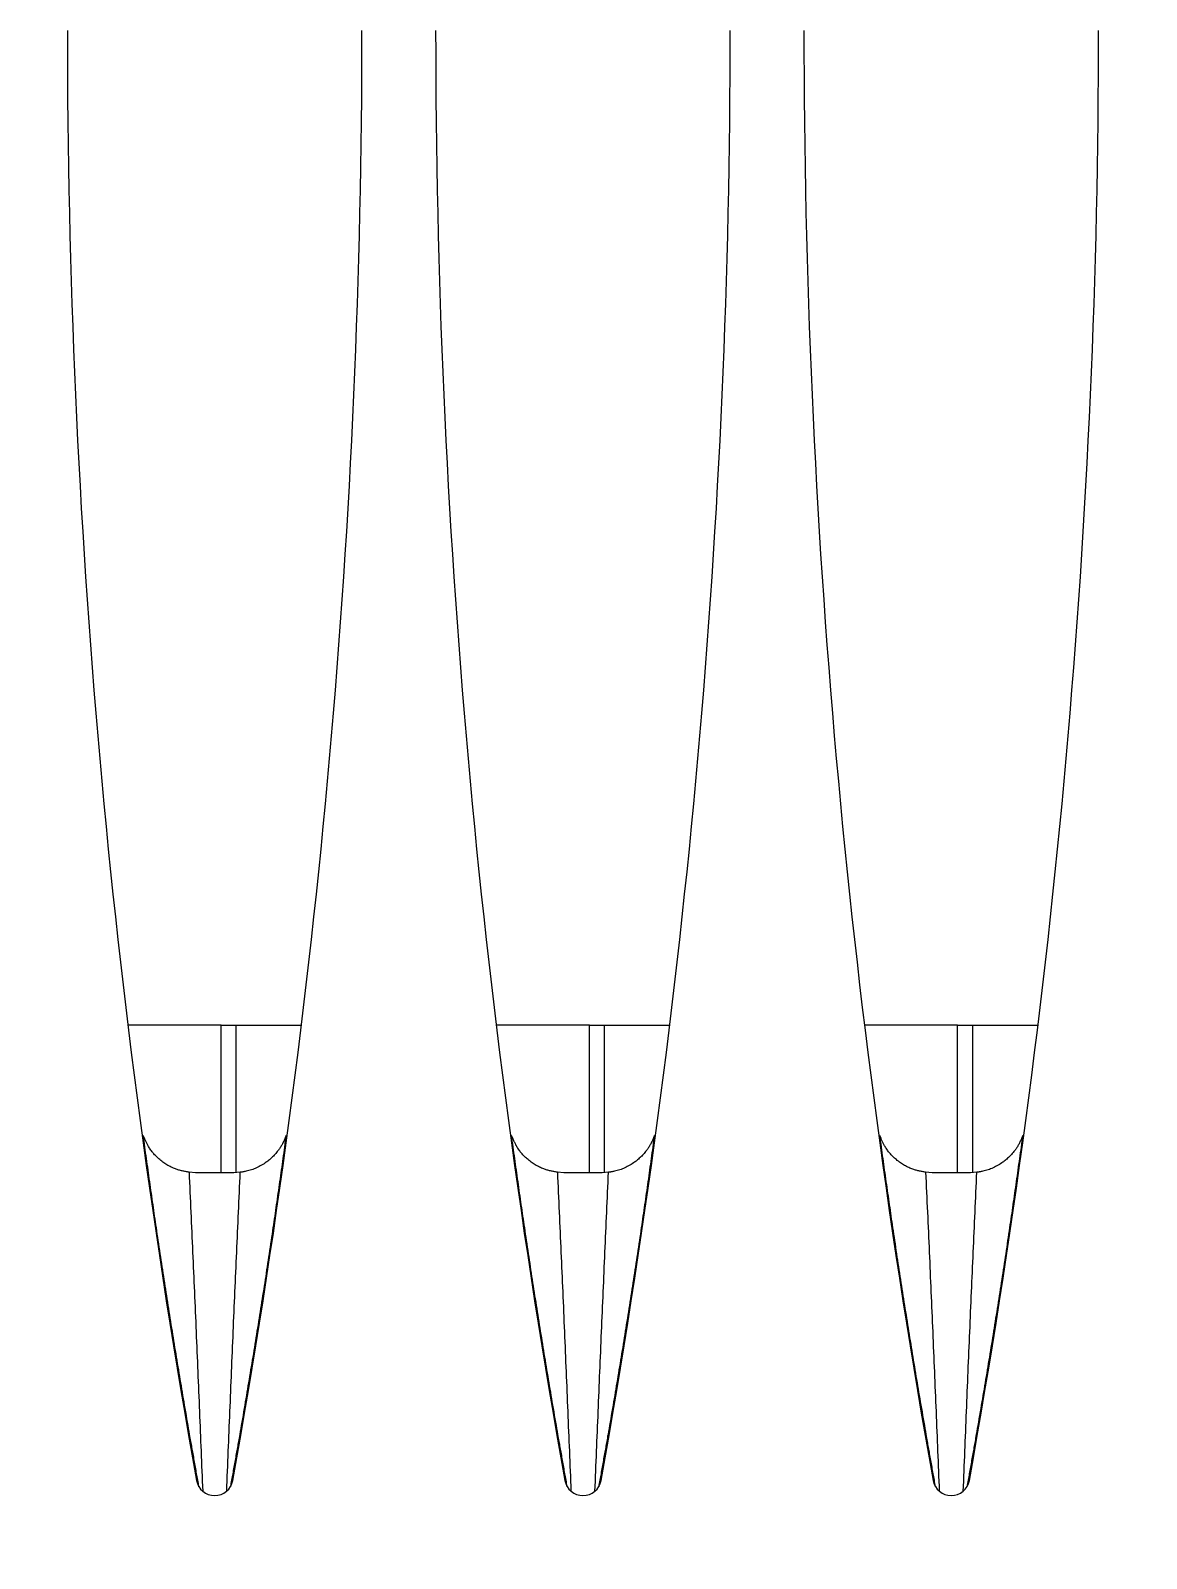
# Model space of a CAD drawing. Header units: metres. Extents: x -101133.8 to -101066.7, y -24899.3 to -24824.7.
# Drawn here: x -101102.4443 to -101102.414, y -24845.68848 to -24845.64701 of the extents above; entities that cross this region are included whole.
import ezdxf

# ---------------------------------------------------------------- set-up
doc = ezdxf.new("R2010")
doc.units = ezdxf.units.M
doc.header["$LTSCALE"] = 0.2
doc.header["$PDSIZE"] = -5
doc.layers.add('CMT-COTATION DIVERS', color=1, linetype='Continuous')
doc.layers.add('CMT-CVC-MATERIEL', color=30, linetype='Continuous')
doc.styles.get("Standard").update_dxf_attribs({"font": 'arial.ttf'})
doc.dimstyles.get("Standard").update_dxf_attribs({"dimtxt": 0.18, "dimasz": 0.18, "dimexe": 0.18, "dimexo": 0.0625, "dimgap": 0.09, "dimtad": 0, "dimtih": 1, "dimtoh": 1, "dimdec": 4, "dimzin": 0, "dimdsep": 46, "dimtxsty": 'Standard', "dimcen": 0.09, "dimadec": 0, "dimazin": 0, "dimtfac": 1, "dimtdec": 4, "dimtofl": 0, "dimtmove": 0, "dimatfit": 3, "dimfxl": 1, "dimtolj": 1, "dimtzin": 0, "dimarcsym": 0})

# ---------------------------------------------------------------- blocks, each defined once
blk = doc.blocks.new('Cassette 600x600')
at = {"linetype": 'Continuous', "lineweight": 13}
for p, q in [((-20444.73, 322.832), (-20444.73, 325.361)), ((-20449.23, 324.73), (-20449.23, 324.764)), ((-20455.73, 323.702), (-20455.73, 323.736)), ((-20448.73, 323.527), (-20448.72, 323.7)), ((-20448.73, 322.832), (-20444.73, 322.832)), ((-20444.73, 322.832), (-20444.73, 322.421)), ((-20455.73, 322.274), (-20455.73, 322.308)), ((-20448.72, 322.31), (-20448.73, 322.483)), ((-20448.726, 322.421), (-20444.73, 322.421)), ((-20444.73, 322.421), (-20444.73, 320.649)), ((-20449.23, 321.246), (-20449.23, 321.28)), ((-20444.73, 312.832), (-20444.73, 315.361)), ((-20449.23, 314.73), (-20449.23, 314.764)), ((-20455.73, 313.702), (-20455.73, 313.736)), ((-20448.73, 313.527), (-20448.72, 313.7)), ((-20448.73, 312.832), (-20444.73, 312.832)), ((-20444.73, 312.832), (-20444.73, 312.421)), ((-20455.73, 312.274), (-20455.73, 312.308)), ((-20448.72, 312.31), (-20448.73, 312.483)), ((-20448.726, 312.421), (-20444.73, 312.421)), ((-20444.73, 312.421), (-20444.73, 310.649)), ((-20449.23, 311.246), (-20449.23, 311.28)), ((-20444.73, 302.832), (-20444.73, 305.361)), ((-20449.23, 304.73), (-20449.23, 304.764)), ((-20455.73, 303.702), (-20455.73, 303.736)), ((-20448.73, 303.527), (-20448.72, 303.7)), ((-20448.73, 302.832), (-20444.73, 302.832)), ((-20444.73, 302.832), (-20444.73, 302.421)), ((-20448.72, 302.31), (-20448.73, 302.483)), ((-20448.726, 302.421), (-20444.73, 302.421)), ((-20444.73, 302.421), (-20444.73, 300.649)), ((-20455.73, 302.274), (-20455.73, 302.308)), ((-20449.23, 301.246), (-20449.23, 301.28))]:
    blk.add_line(p, q, dxfattribs=at)
for centre, radius, start, end in [((-20417.73, 104.505), 222.5, 90, 100.18749), ((-20456.995, 323.005), 0.5, 100.1875, 259.8125), ((-20417.73, 541.505), 222.5, 259.81251, 270), ((-20417.73, 94.505), 222.5, 90, 100.18749), ((-20456.995, 313.005), 0.5, 100.1875, 259.8125), ((-20417.73, 531.505), 222.5, 259.81251, 270), ((-20417.73, 84.505), 222.5, 90, 100.18749), ((-20456.995, 303.005), 0.5, 100.1875, 259.8125), ((-20417.73, 521.505), 222.5, 259.81251, 270)]:
    blk.add_arc(centre, radius, start, end, dxfattribs=at)
for points, knots in [([(-20457.255, 323.432), (-20457.136, 323.453), (-20457.018, 323.475), (-20456.9, 323.496), (-20456.782, 323.517), (-20456.664, 323.538), (-20456.544, 323.559), (-20456.424, 323.581), (-20456.3, 323.602), (-20456.188, 323.622), (-20456.077, 323.642), (-20455.977, 323.66), (-20455.833, 323.685), (-20455.644, 323.718), (-20455.378, 323.764), (-20455.133, 323.806), (-20454.889, 323.848), (-20454.664, 323.886), (-20454.434, 323.924), (-20454.204, 323.963), (-20453.968, 324.002), (-20453.734, 324.04), (-20453.5, 324.079), (-20453.267, 324.117), (-20453.034, 324.154), (-20452.8, 324.192), (-20452.567, 324.229), (-20452.333, 324.266), (-20452.099, 324.303), (-20451.865, 324.34), (-20451.632, 324.376), (-20451.399, 324.412), (-20451.168, 324.447), (-20450.931, 324.483), (-20450.694, 324.519), (-20450.451, 324.555), (-20450.229, 324.588), (-20450.008, 324.621), (-20449.808, 324.65), (-20449.602, 324.679), (-20449.396, 324.709), (-20449.185, 324.739), (-20448.975, 324.769), (-20448.764, 324.799), (-20448.556, 324.828), (-20448.347, 324.857), (-20448.138, 324.887), (-20447.929, 324.916), (-20447.719, 324.945)], [0, 0, 0, 0, 1, 1, 1, 2, 2, 2, 3, 3, 3, 4, 4, 4, 5, 5, 5, 6, 6, 6, 7, 7, 7, 8, 8, 8, 9, 9, 9, 10, 10, 10, 11, 11, 11, 12, 12, 12, 13, 13, 13, 14, 14, 14, 15, 15, 15, 16, 16, 16, 16]), ([(-20448.72, 323.7), (-20448.714, 323.731), (-20448.708, 323.762), (-20448.702, 323.793), (-20448.696, 323.824), (-20448.689, 323.855), (-20448.682, 323.886), (-20448.675, 323.918), (-20448.666, 323.949), (-20448.658, 323.979), (-20448.649, 324.009), (-20448.641, 324.037), (-20448.628, 324.071), (-20448.615, 324.106), (-20448.597, 324.148), (-20448.578, 324.187), (-20448.559, 324.227), (-20448.538, 324.265), (-20448.516, 324.302), (-20448.493, 324.338), (-20448.469, 324.375), (-20448.441, 324.413), (-20448.413, 324.45), (-20448.381, 324.49), (-20448.354, 324.52), (-20448.327, 324.551), (-20448.306, 324.574), (-20448.282, 324.598), (-20448.257, 324.622), (-20448.23, 324.648), (-20448.202, 324.671), (-20448.175, 324.695), (-20448.147, 324.717), (-20448.116, 324.74), (-20448.084, 324.762), (-20448.049, 324.785), (-20448.021, 324.802), (-20447.993, 324.819), (-20447.972, 324.829), (-20447.949, 324.841), (-20447.926, 324.853), (-20447.9, 324.866), (-20447.874, 324.878), (-20447.849, 324.889), (-20447.823, 324.901), (-20447.797, 324.912), (-20447.772, 324.923), (-20447.745, 324.934), (-20447.719, 324.945)], [0, 0, 0, 0, 1, 1, 1, 2, 2, 2, 3, 3, 3, 4, 4, 4, 5, 5, 5, 6, 6, 6, 7, 7, 7, 8, 8, 8, 9, 9, 9, 10, 10, 10, 11, 11, 11, 12, 12, 12, 13, 13, 13, 14, 14, 14, 15, 15, 15, 16, 16, 16, 16]), ([(-20448.72, 323.7), (-20449.081, 323.684), (-20449.442, 323.668), (-20449.803, 323.651), (-20450.164, 323.635), (-20450.525, 323.619), (-20450.885, 323.603), (-20451.246, 323.587), (-20451.607, 323.571), (-20451.968, 323.556), (-20452.329, 323.54), (-20452.69, 323.524), (-20453.05, 323.509), (-20453.411, 323.494), (-20453.771, 323.479), (-20454.132, 323.464), (-20454.492, 323.449), (-20454.852, 323.434), (-20455.212, 323.419), (-20455.573, 323.404), (-20455.933, 323.39), (-20456.293, 323.375), (-20456.653, 323.36), (-20457.014, 323.346), (-20457.374, 323.331)], [0, 0, 0, 0, 1, 1, 1, 2, 2, 2, 3, 3, 3, 4, 4, 4, 5, 5, 5, 6, 6, 6, 7, 7, 7, 8, 8, 8, 8]), ([(-20448.73, 322.483), (-20448.73, 322.503), (-20448.73, 322.524), (-20448.73, 322.544), (-20448.73, 322.565), (-20448.73, 322.585), (-20448.73, 322.606), (-20448.73, 322.627), (-20448.73, 322.648), (-20448.73, 322.669), (-20448.73, 322.69), (-20448.73, 322.711), (-20448.73, 322.733), (-20448.73, 322.755), (-20448.73, 322.777), (-20448.73, 322.799), (-20448.73, 322.822), (-20448.73, 322.844), (-20448.73, 322.867), (-20448.73, 322.89), (-20448.73, 322.912), (-20448.73, 322.935), (-20448.73, 322.958), (-20448.73, 322.981), (-20448.73, 323.004), (-20448.73, 323.028), (-20448.73, 323.051), (-20448.73, 323.074), (-20448.73, 323.097), (-20448.73, 323.119), (-20448.73, 323.142), (-20448.73, 323.165), (-20448.73, 323.188), (-20448.73, 323.21), (-20448.73, 323.232), (-20448.73, 323.254), (-20448.73, 323.276), (-20448.73, 323.298), (-20448.73, 323.319), (-20448.73, 323.341), (-20448.73, 323.362), (-20448.73, 323.383), (-20448.73, 323.404), (-20448.73, 323.425), (-20448.73, 323.445), (-20448.73, 323.466), (-20448.73, 323.486), (-20448.73, 323.507), (-20448.73, 323.527)], [0, 0, 0, 0, 1, 1, 1, 2, 2, 2, 3, 3, 3, 4, 4, 4, 5, 5, 5, 6, 6, 6, 7, 7, 7, 8, 8, 8, 9, 9, 9, 10, 10, 10, 11, 11, 11, 12, 12, 12, 13, 13, 13, 14, 14, 14, 15, 15, 15, 16, 16, 16, 16]), ([(-20457.374, 322.679), (-20457.014, 322.664), (-20456.653, 322.65), (-20456.293, 322.635), (-20455.933, 322.621), (-20455.573, 322.606), (-20455.212, 322.591), (-20454.852, 322.576), (-20454.492, 322.562), (-20454.132, 322.547), (-20453.771, 322.532), (-20453.411, 322.517), (-20453.05, 322.501), (-20452.69, 322.486), (-20452.329, 322.47), (-20451.968, 322.454), (-20451.607, 322.439), (-20451.246, 322.423), (-20450.885, 322.407), (-20450.525, 322.391), (-20450.164, 322.375), (-20449.803, 322.359), (-20449.442, 322.343), (-20449.081, 322.327), (-20448.72, 322.31)], [0, 0, 0, 0, 1, 1, 1, 2, 2, 2, 3, 3, 3, 4, 4, 4, 5, 5, 5, 6, 6, 6, 7, 7, 7, 8, 8, 8, 8]), ([(-20447.719, 321.065), (-20447.929, 321.094), (-20448.138, 321.124), (-20448.347, 321.153), (-20448.556, 321.182), (-20448.764, 321.212), (-20448.975, 321.241), (-20449.185, 321.271), (-20449.396, 321.301), (-20449.602, 321.331), (-20449.808, 321.361), (-20450.008, 321.39), (-20450.229, 321.422), (-20450.451, 321.455), (-20450.694, 321.491), (-20450.931, 321.527), (-20451.168, 321.563), (-20451.399, 321.598), (-20451.632, 321.634), (-20451.865, 321.67), (-20452.099, 321.707), (-20452.333, 321.744), (-20452.567, 321.781), (-20452.8, 321.818), (-20453.034, 321.856), (-20453.267, 321.894), (-20453.5, 321.931), (-20453.734, 321.97), (-20453.968, 322.008), (-20454.204, 322.048), (-20454.434, 322.086), (-20454.664, 322.125), (-20454.888, 322.163), (-20455.133, 322.204), (-20455.378, 322.246), (-20455.644, 322.292), (-20455.833, 322.325), (-20455.977, 322.351), (-20456.077, 322.368), (-20456.188, 322.388), (-20456.3, 322.408), (-20456.424, 322.43), (-20456.544, 322.451), (-20456.664, 322.473), (-20456.782, 322.493), (-20456.9, 322.515), (-20457.018, 322.536), (-20457.136, 322.557), (-20457.255, 322.578)], [0, 0, 0, 0, 1, 1, 1, 2, 2, 2, 3, 3, 3, 4, 4, 4, 5, 5, 5, 6, 6, 6, 7, 7, 7, 8, 8, 8, 9, 9, 9, 10, 10, 10, 11, 11, 11, 12, 12, 12, 13, 13, 13, 14, 14, 14, 15, 15, 15, 16, 16, 16, 16]), ([(-20447.719, 321.065), (-20447.727, 321.068), (-20447.735, 321.071), (-20447.743, 321.074), (-20447.751, 321.077), (-20447.759, 321.08), (-20447.767, 321.083), (-20447.775, 321.086), (-20447.783, 321.089), (-20447.79, 321.092), (-20447.798, 321.095), (-20447.805, 321.097), (-20447.814, 321.101), (-20447.836, 321.111), (-20447.871, 321.126), (-20447.901, 321.141), (-20447.932, 321.156), (-20447.958, 321.17), (-20447.984, 321.186), (-20448.011, 321.202), (-20448.039, 321.219), (-20448.063, 321.235), (-20448.088, 321.251), (-20448.109, 321.266), (-20448.137, 321.288), (-20448.166, 321.311), (-20448.202, 321.34), (-20448.233, 321.368), (-20448.265, 321.397), (-20448.293, 321.424), (-20448.32, 321.453), (-20448.348, 321.483), (-20448.375, 321.514), (-20448.398, 321.543), (-20448.422, 321.571), (-20448.442, 321.598), (-20448.467, 321.635), (-20448.493, 321.672), (-20448.523, 321.72), (-20448.548, 321.767), (-20448.574, 321.813), (-20448.595, 321.857), (-20448.614, 321.902), (-20448.633, 321.946), (-20448.649, 321.99), (-20448.664, 322.039), (-20448.678, 322.088), (-20448.691, 322.142), (-20448.698, 322.178), (-20448.701, 322.19), (-20448.703, 322.2), (-20448.705, 322.211), (-20448.706, 322.221), (-20448.708, 322.233), (-20448.71, 322.244), (-20448.712, 322.255), (-20448.713, 322.266), (-20448.715, 322.277), (-20448.717, 322.288), (-20448.718, 322.299), (-20448.72, 322.31)], [0, 0, 0, 0, 1, 1, 1, 2, 2, 2, 3, 3, 3, 4, 4, 4, 5, 5, 5, 6, 6, 6, 7, 7, 7, 8, 8, 8, 9, 9, 9, 10, 10, 10, 11, 11, 11, 12, 12, 12, 13, 13, 13, 14, 14, 14, 15, 15, 15, 16, 16, 16, 17, 17, 17, 18, 18, 18, 19, 19, 19, 20, 20, 20, 20]), ([(-20457.255, 313.432), (-20457.136, 313.453), (-20457.018, 313.475), (-20456.9, 313.496), (-20456.782, 313.517), (-20456.664, 313.538), (-20456.544, 313.559), (-20456.424, 313.581), (-20456.3, 313.602), (-20456.188, 313.622), (-20456.077, 313.642), (-20455.977, 313.66), (-20455.833, 313.685), (-20455.644, 313.718), (-20455.378, 313.764), (-20455.133, 313.806), (-20454.889, 313.848), (-20454.664, 313.886), (-20454.434, 313.924), (-20454.204, 313.963), (-20453.968, 314.002), (-20453.734, 314.04), (-20453.5, 314.079), (-20453.267, 314.117), (-20453.034, 314.154), (-20452.8, 314.192), (-20452.567, 314.229), (-20452.333, 314.266), (-20452.099, 314.303), (-20451.865, 314.34), (-20451.632, 314.376), (-20451.399, 314.412), (-20451.168, 314.447), (-20450.931, 314.483), (-20450.694, 314.519), (-20450.451, 314.555), (-20450.229, 314.588), (-20450.008, 314.621), (-20449.808, 314.65), (-20449.602, 314.679), (-20449.396, 314.709), (-20449.185, 314.739), (-20448.975, 314.769), (-20448.764, 314.799), (-20448.556, 314.828), (-20448.347, 314.857), (-20448.138, 314.887), (-20447.929, 314.916), (-20447.719, 314.945)], [0, 0, 0, 0, 1, 1, 1, 2, 2, 2, 3, 3, 3, 4, 4, 4, 5, 5, 5, 6, 6, 6, 7, 7, 7, 8, 8, 8, 9, 9, 9, 10, 10, 10, 11, 11, 11, 12, 12, 12, 13, 13, 13, 14, 14, 14, 15, 15, 15, 16, 16, 16, 16]), ([(-20448.72, 313.7), (-20448.714, 313.731), (-20448.708, 313.762), (-20448.702, 313.793), (-20448.696, 313.824), (-20448.689, 313.855), (-20448.682, 313.886), (-20448.675, 313.918), (-20448.666, 313.949), (-20448.658, 313.979), (-20448.649, 314.009), (-20448.641, 314.037), (-20448.628, 314.071), (-20448.615, 314.106), (-20448.597, 314.148), (-20448.578, 314.187), (-20448.559, 314.227), (-20448.538, 314.265), (-20448.516, 314.302), (-20448.493, 314.338), (-20448.469, 314.375), (-20448.441, 314.413), (-20448.413, 314.45), (-20448.381, 314.49), (-20448.354, 314.52), (-20448.327, 314.551), (-20448.306, 314.574), (-20448.282, 314.598), (-20448.257, 314.622), (-20448.23, 314.648), (-20448.202, 314.671), (-20448.175, 314.695), (-20448.147, 314.717), (-20448.116, 314.74), (-20448.084, 314.762), (-20448.049, 314.785), (-20448.021, 314.802), (-20447.993, 314.819), (-20447.972, 314.829), (-20447.949, 314.841), (-20447.926, 314.853), (-20447.9, 314.866), (-20447.874, 314.878), (-20447.849, 314.889), (-20447.823, 314.901), (-20447.797, 314.912), (-20447.772, 314.923), (-20447.745, 314.934), (-20447.719, 314.945)], [0, 0, 0, 0, 1, 1, 1, 2, 2, 2, 3, 3, 3, 4, 4, 4, 5, 5, 5, 6, 6, 6, 7, 7, 7, 8, 8, 8, 9, 9, 9, 10, 10, 10, 11, 11, 11, 12, 12, 12, 13, 13, 13, 14, 14, 14, 15, 15, 15, 16, 16, 16, 16]), ([(-20448.72, 313.7), (-20449.081, 313.684), (-20449.442, 313.668), (-20449.803, 313.651), (-20450.164, 313.635), (-20450.525, 313.619), (-20450.885, 313.603), (-20451.246, 313.587), (-20451.607, 313.571), (-20451.968, 313.556), (-20452.329, 313.54), (-20452.69, 313.524), (-20453.05, 313.509), (-20453.411, 313.494), (-20453.771, 313.479), (-20454.132, 313.464), (-20454.492, 313.449), (-20454.852, 313.434), (-20455.212, 313.419), (-20455.573, 313.404), (-20455.933, 313.39), (-20456.293, 313.375), (-20456.653, 313.36), (-20457.014, 313.346), (-20457.374, 313.331)], [0, 0, 0, 0, 1, 1, 1, 2, 2, 2, 3, 3, 3, 4, 4, 4, 5, 5, 5, 6, 6, 6, 7, 7, 7, 8, 8, 8, 8]), ([(-20448.73, 312.483), (-20448.73, 312.503), (-20448.73, 312.524), (-20448.73, 312.544), (-20448.73, 312.565), (-20448.73, 312.585), (-20448.73, 312.606), (-20448.73, 312.627), (-20448.73, 312.648), (-20448.73, 312.669), (-20448.73, 312.69), (-20448.73, 312.711), (-20448.73, 312.733), (-20448.73, 312.755), (-20448.73, 312.777), (-20448.73, 312.799), (-20448.73, 312.822), (-20448.73, 312.844), (-20448.73, 312.867), (-20448.73, 312.89), (-20448.73, 312.912), (-20448.73, 312.935), (-20448.73, 312.958), (-20448.73, 312.981), (-20448.73, 313.004), (-20448.73, 313.028), (-20448.73, 313.051), (-20448.73, 313.074), (-20448.73, 313.097), (-20448.73, 313.119), (-20448.73, 313.142), (-20448.73, 313.165), (-20448.73, 313.188), (-20448.73, 313.21), (-20448.73, 313.232), (-20448.73, 313.254), (-20448.73, 313.276), (-20448.73, 313.298), (-20448.73, 313.319), (-20448.73, 313.341), (-20448.73, 313.362), (-20448.73, 313.383), (-20448.73, 313.404), (-20448.73, 313.425), (-20448.73, 313.445), (-20448.73, 313.466), (-20448.73, 313.486), (-20448.73, 313.507), (-20448.73, 313.527)], [0, 0, 0, 0, 1, 1, 1, 2, 2, 2, 3, 3, 3, 4, 4, 4, 5, 5, 5, 6, 6, 6, 7, 7, 7, 8, 8, 8, 9, 9, 9, 10, 10, 10, 11, 11, 11, 12, 12, 12, 13, 13, 13, 14, 14, 14, 15, 15, 15, 16, 16, 16, 16]), ([(-20457.374, 312.679), (-20457.014, 312.664), (-20456.653, 312.65), (-20456.293, 312.635), (-20455.933, 312.621), (-20455.573, 312.606), (-20455.212, 312.591), (-20454.852, 312.576), (-20454.492, 312.562), (-20454.132, 312.547), (-20453.771, 312.532), (-20453.411, 312.517), (-20453.05, 312.501), (-20452.69, 312.486), (-20452.329, 312.47), (-20451.968, 312.454), (-20451.607, 312.439), (-20451.246, 312.423), (-20450.885, 312.407), (-20450.525, 312.391), (-20450.164, 312.375), (-20449.803, 312.359), (-20449.442, 312.343), (-20449.081, 312.327), (-20448.72, 312.31)], [0, 0, 0, 0, 1, 1, 1, 2, 2, 2, 3, 3, 3, 4, 4, 4, 5, 5, 5, 6, 6, 6, 7, 7, 7, 8, 8, 8, 8]), ([(-20447.719, 311.065), (-20447.929, 311.094), (-20448.138, 311.124), (-20448.347, 311.153), (-20448.556, 311.182), (-20448.764, 311.212), (-20448.975, 311.241), (-20449.185, 311.271), (-20449.396, 311.301), (-20449.602, 311.331), (-20449.808, 311.361), (-20450.008, 311.39), (-20450.229, 311.422), (-20450.451, 311.455), (-20450.694, 311.491), (-20450.931, 311.527), (-20451.168, 311.563), (-20451.399, 311.598), (-20451.632, 311.634), (-20451.865, 311.67), (-20452.099, 311.707), (-20452.333, 311.744), (-20452.567, 311.781), (-20452.8, 311.818), (-20453.034, 311.856), (-20453.267, 311.894), (-20453.5, 311.931), (-20453.734, 311.97), (-20453.968, 312.008), (-20454.204, 312.048), (-20454.434, 312.086), (-20454.664, 312.125), (-20454.888, 312.163), (-20455.133, 312.204), (-20455.378, 312.246), (-20455.644, 312.292), (-20455.833, 312.325), (-20455.977, 312.351), (-20456.077, 312.368), (-20456.188, 312.388), (-20456.3, 312.408), (-20456.424, 312.43), (-20456.544, 312.451), (-20456.664, 312.473), (-20456.782, 312.493), (-20456.9, 312.515), (-20457.018, 312.536), (-20457.136, 312.557), (-20457.255, 312.578)], [0, 0, 0, 0, 1, 1, 1, 2, 2, 2, 3, 3, 3, 4, 4, 4, 5, 5, 5, 6, 6, 6, 7, 7, 7, 8, 8, 8, 9, 9, 9, 10, 10, 10, 11, 11, 11, 12, 12, 12, 13, 13, 13, 14, 14, 14, 15, 15, 15, 16, 16, 16, 16]), ([(-20447.719, 311.065), (-20447.727, 311.068), (-20447.735, 311.071), (-20447.743, 311.074), (-20447.751, 311.077), (-20447.759, 311.08), (-20447.767, 311.083), (-20447.775, 311.086), (-20447.783, 311.089), (-20447.79, 311.092), (-20447.798, 311.095), (-20447.805, 311.097), (-20447.814, 311.101), (-20447.836, 311.111), (-20447.871, 311.126), (-20447.901, 311.141), (-20447.932, 311.156), (-20447.958, 311.17), (-20447.984, 311.186), (-20448.011, 311.202), (-20448.039, 311.219), (-20448.063, 311.235), (-20448.088, 311.251), (-20448.109, 311.266), (-20448.137, 311.288), (-20448.166, 311.311), (-20448.202, 311.34), (-20448.233, 311.368), (-20448.265, 311.397), (-20448.293, 311.424), (-20448.32, 311.453), (-20448.348, 311.483), (-20448.375, 311.514), (-20448.398, 311.543), (-20448.422, 311.571), (-20448.442, 311.598), (-20448.467, 311.635), (-20448.493, 311.672), (-20448.523, 311.72), (-20448.548, 311.767), (-20448.574, 311.813), (-20448.595, 311.857), (-20448.614, 311.902), (-20448.633, 311.946), (-20448.649, 311.99), (-20448.664, 312.039), (-20448.678, 312.088), (-20448.691, 312.142), (-20448.698, 312.178), (-20448.701, 312.19), (-20448.703, 312.2), (-20448.705, 312.211), (-20448.706, 312.221), (-20448.708, 312.233), (-20448.71, 312.244), (-20448.712, 312.255), (-20448.713, 312.266), (-20448.715, 312.277), (-20448.717, 312.288), (-20448.718, 312.299), (-20448.72, 312.31)], [0, 0, 0, 0, 1, 1, 1, 2, 2, 2, 3, 3, 3, 4, 4, 4, 5, 5, 5, 6, 6, 6, 7, 7, 7, 8, 8, 8, 9, 9, 9, 10, 10, 10, 11, 11, 11, 12, 12, 12, 13, 13, 13, 14, 14, 14, 15, 15, 15, 16, 16, 16, 17, 17, 17, 18, 18, 18, 19, 19, 19, 20, 20, 20, 20]), ([(-20457.255, 303.432), (-20457.136, 303.453), (-20457.018, 303.475), (-20456.9, 303.496), (-20456.782, 303.517), (-20456.664, 303.538), (-20456.544, 303.559), (-20456.424, 303.581), (-20456.3, 303.602), (-20456.188, 303.622), (-20456.077, 303.642), (-20455.977, 303.66), (-20455.833, 303.685), (-20455.644, 303.718), (-20455.378, 303.764), (-20455.133, 303.806), (-20454.889, 303.848), (-20454.664, 303.886), (-20454.434, 303.924), (-20454.204, 303.963), (-20453.968, 304.002), (-20453.734, 304.04), (-20453.5, 304.079), (-20453.267, 304.117), (-20453.034, 304.154), (-20452.8, 304.192), (-20452.567, 304.229), (-20452.333, 304.266), (-20452.099, 304.303), (-20451.865, 304.34), (-20451.632, 304.376), (-20451.399, 304.412), (-20451.168, 304.447), (-20450.931, 304.483), (-20450.694, 304.519), (-20450.451, 304.555), (-20450.229, 304.588), (-20450.008, 304.621), (-20449.808, 304.65), (-20449.602, 304.679), (-20449.396, 304.709), (-20449.185, 304.739), (-20448.975, 304.769), (-20448.764, 304.799), (-20448.556, 304.828), (-20448.347, 304.857), (-20448.138, 304.887), (-20447.929, 304.916), (-20447.719, 304.945)], [0, 0, 0, 0, 1, 1, 1, 2, 2, 2, 3, 3, 3, 4, 4, 4, 5, 5, 5, 6, 6, 6, 7, 7, 7, 8, 8, 8, 9, 9, 9, 10, 10, 10, 11, 11, 11, 12, 12, 12, 13, 13, 13, 14, 14, 14, 15, 15, 15, 16, 16, 16, 16]), ([(-20448.72, 303.7), (-20448.714, 303.731), (-20448.708, 303.762), (-20448.702, 303.793), (-20448.696, 303.824), (-20448.689, 303.855), (-20448.682, 303.886), (-20448.675, 303.918), (-20448.666, 303.949), (-20448.658, 303.979), (-20448.649, 304.009), (-20448.641, 304.037), (-20448.628, 304.071), (-20448.615, 304.106), (-20448.597, 304.148), (-20448.578, 304.187), (-20448.559, 304.227), (-20448.538, 304.265), (-20448.516, 304.302), (-20448.493, 304.338), (-20448.469, 304.375), (-20448.441, 304.413), (-20448.413, 304.45), (-20448.381, 304.49), (-20448.354, 304.52), (-20448.327, 304.551), (-20448.306, 304.574), (-20448.282, 304.598), (-20448.257, 304.622), (-20448.23, 304.648), (-20448.202, 304.671), (-20448.175, 304.695), (-20448.147, 304.717), (-20448.116, 304.74), (-20448.084, 304.762), (-20448.049, 304.785), (-20448.021, 304.802), (-20447.993, 304.819), (-20447.972, 304.829), (-20447.949, 304.841), (-20447.926, 304.853), (-20447.9, 304.866), (-20447.874, 304.878), (-20447.849, 304.889), (-20447.823, 304.901), (-20447.797, 304.912), (-20447.772, 304.923), (-20447.745, 304.934), (-20447.719, 304.945)], [0, 0, 0, 0, 1, 1, 1, 2, 2, 2, 3, 3, 3, 4, 4, 4, 5, 5, 5, 6, 6, 6, 7, 7, 7, 8, 8, 8, 9, 9, 9, 10, 10, 10, 11, 11, 11, 12, 12, 12, 13, 13, 13, 14, 14, 14, 15, 15, 15, 16, 16, 16, 16]), ([(-20448.72, 303.7), (-20449.081, 303.684), (-20449.442, 303.668), (-20449.803, 303.651), (-20450.164, 303.635), (-20450.525, 303.619), (-20450.885, 303.603), (-20451.246, 303.587), (-20451.607, 303.571), (-20451.968, 303.556), (-20452.329, 303.54), (-20452.69, 303.524), (-20453.05, 303.509), (-20453.411, 303.494), (-20453.771, 303.479), (-20454.132, 303.464), (-20454.492, 303.449), (-20454.852, 303.434), (-20455.212, 303.419), (-20455.573, 303.404), (-20455.933, 303.39), (-20456.293, 303.375), (-20456.653, 303.36), (-20457.014, 303.346), (-20457.374, 303.331)], [0, 0, 0, 0, 1, 1, 1, 2, 2, 2, 3, 3, 3, 4, 4, 4, 5, 5, 5, 6, 6, 6, 7, 7, 7, 8, 8, 8, 8]), ([(-20448.73, 302.483), (-20448.73, 302.503), (-20448.73, 302.524), (-20448.73, 302.544), (-20448.73, 302.565), (-20448.73, 302.585), (-20448.73, 302.606), (-20448.73, 302.627), (-20448.73, 302.648), (-20448.73, 302.669), (-20448.73, 302.69), (-20448.73, 302.711), (-20448.73, 302.733), (-20448.73, 302.755), (-20448.73, 302.777), (-20448.73, 302.799), (-20448.73, 302.822), (-20448.73, 302.844), (-20448.73, 302.867), (-20448.73, 302.89), (-20448.73, 302.912), (-20448.73, 302.935), (-20448.73, 302.958), (-20448.73, 302.981), (-20448.73, 303.004), (-20448.73, 303.028), (-20448.73, 303.051), (-20448.73, 303.074), (-20448.73, 303.097), (-20448.73, 303.119), (-20448.73, 303.142), (-20448.73, 303.165), (-20448.73, 303.188), (-20448.73, 303.21), (-20448.73, 303.232), (-20448.73, 303.254), (-20448.73, 303.276), (-20448.73, 303.298), (-20448.73, 303.319), (-20448.73, 303.341), (-20448.73, 303.362), (-20448.73, 303.383), (-20448.73, 303.404), (-20448.73, 303.425), (-20448.73, 303.445), (-20448.73, 303.466), (-20448.73, 303.486), (-20448.73, 303.507), (-20448.73, 303.527)], [0, 0, 0, 0, 1, 1, 1, 2, 2, 2, 3, 3, 3, 4, 4, 4, 5, 5, 5, 6, 6, 6, 7, 7, 7, 8, 8, 8, 9, 9, 9, 10, 10, 10, 11, 11, 11, 12, 12, 12, 13, 13, 13, 14, 14, 14, 15, 15, 15, 16, 16, 16, 16]), ([(-20457.374, 302.679), (-20457.014, 302.664), (-20456.653, 302.65), (-20456.293, 302.635), (-20455.933, 302.621), (-20455.573, 302.606), (-20455.212, 302.591), (-20454.852, 302.576), (-20454.492, 302.562), (-20454.132, 302.547), (-20453.771, 302.532), (-20453.411, 302.517), (-20453.05, 302.501), (-20452.69, 302.486), (-20452.329, 302.47), (-20451.968, 302.454), (-20451.607, 302.439), (-20451.246, 302.423), (-20450.885, 302.407), (-20450.525, 302.391), (-20450.164, 302.375), (-20449.803, 302.359), (-20449.442, 302.343), (-20449.081, 302.327), (-20448.72, 302.31)], [0, 0, 0, 0, 1, 1, 1, 2, 2, 2, 3, 3, 3, 4, 4, 4, 5, 5, 5, 6, 6, 6, 7, 7, 7, 8, 8, 8, 8]), ([(-20447.719, 301.065), (-20447.929, 301.094), (-20448.138, 301.124), (-20448.347, 301.153), (-20448.556, 301.182), (-20448.764, 301.212), (-20448.975, 301.241), (-20449.185, 301.271), (-20449.396, 301.301), (-20449.602, 301.331), (-20449.808, 301.361), (-20450.008, 301.39), (-20450.229, 301.422), (-20450.451, 301.455), (-20450.694, 301.491), (-20450.931, 301.527), (-20451.168, 301.563), (-20451.399, 301.598), (-20451.632, 301.634), (-20451.865, 301.67), (-20452.099, 301.707), (-20452.333, 301.744), (-20452.567, 301.781), (-20452.8, 301.818), (-20453.034, 301.856), (-20453.267, 301.894), (-20453.5, 301.931), (-20453.734, 301.97), (-20453.968, 302.008), (-20454.204, 302.048), (-20454.434, 302.086), (-20454.664, 302.125), (-20454.888, 302.163), (-20455.133, 302.204), (-20455.378, 302.246), (-20455.644, 302.292), (-20455.833, 302.325), (-20455.977, 302.351), (-20456.077, 302.368), (-20456.188, 302.388), (-20456.3, 302.408), (-20456.424, 302.43), (-20456.544, 302.451), (-20456.664, 302.473), (-20456.782, 302.493), (-20456.9, 302.515), (-20457.018, 302.536), (-20457.136, 302.557), (-20457.255, 302.578)], [0, 0, 0, 0, 1, 1, 1, 2, 2, 2, 3, 3, 3, 4, 4, 4, 5, 5, 5, 6, 6, 6, 7, 7, 7, 8, 8, 8, 9, 9, 9, 10, 10, 10, 11, 11, 11, 12, 12, 12, 13, 13, 13, 14, 14, 14, 15, 15, 15, 16, 16, 16, 16]), ([(-20447.719, 301.065), (-20447.727, 301.068), (-20447.735, 301.071), (-20447.743, 301.074), (-20447.751, 301.077), (-20447.759, 301.08), (-20447.767, 301.083), (-20447.775, 301.086), (-20447.783, 301.089), (-20447.79, 301.092), (-20447.798, 301.095), (-20447.805, 301.097), (-20447.814, 301.101), (-20447.836, 301.111), (-20447.871, 301.126), (-20447.901, 301.141), (-20447.932, 301.156), (-20447.958, 301.17), (-20447.984, 301.186), (-20448.011, 301.202), (-20448.039, 301.219), (-20448.063, 301.235), (-20448.088, 301.251), (-20448.109, 301.266), (-20448.137, 301.288), (-20448.166, 301.311), (-20448.202, 301.34), (-20448.233, 301.368), (-20448.265, 301.397), (-20448.293, 301.424), (-20448.32, 301.453), (-20448.348, 301.483), (-20448.375, 301.514), (-20448.398, 301.543), (-20448.422, 301.571), (-20448.442, 301.598), (-20448.467, 301.635), (-20448.493, 301.672), (-20448.523, 301.72), (-20448.548, 301.767), (-20448.574, 301.813), (-20448.595, 301.857), (-20448.614, 301.902), (-20448.633, 301.946), (-20448.649, 301.99), (-20448.664, 302.039), (-20448.678, 302.088), (-20448.691, 302.142), (-20448.698, 302.178), (-20448.701, 302.19), (-20448.703, 302.2), (-20448.705, 302.211), (-20448.706, 302.221), (-20448.708, 302.233), (-20448.71, 302.244), (-20448.712, 302.255), (-20448.713, 302.266), (-20448.715, 302.277), (-20448.717, 302.288), (-20448.718, 302.299), (-20448.72, 302.31)], [0, 0, 0, 0, 1, 1, 1, 2, 2, 2, 3, 3, 3, 4, 4, 4, 5, 5, 5, 6, 6, 6, 7, 7, 7, 8, 8, 8, 9, 9, 9, 10, 10, 10, 11, 11, 11, 12, 12, 12, 13, 13, 13, 14, 14, 14, 15, 15, 15, 16, 16, 16, 17, 17, 17, 18, 18, 18, 19, 19, 19, 20, 20, 20, 20])]:
    blk.add_open_spline(points, degree=3, knots=knots, dxfattribs=at)
blk = doc.blocks.new('COT-45')
at = {"color": 0}
for p, q in [((0, -1), (0, 1)), ((-1, 0), (1, 0))]:
    blk.add_line(p, q, dxfattribs=at)
at = {"color": 0, "const_width": 0.4}
blk.add_lwpolyline([(-0.4419, -0.4419), (0.4419, 0.4419)], dxfattribs=at)
blk = doc.blocks.new('*D136')
at = {"layer": 'CMT-COTATION DIVERS', "color": 0, "lineweight": -2}
for p, q in [((-101104.569131, -24845.361654), (-101101.332678, -24845.361654)), ((-101101.382678, -24847.966186), (-101101.382678, -24845.386654)), ((-101101.830468, -24847.991186), (-101101.332678, -24847.991186))]:
    blk.add_line(p, q, dxfattribs=at)
at = {"layer": 'Defpoints', "color": 0, "lineweight": 15}
for p in [(-101104.599131, -24845.361654), (-101101.382678, -24845.361654), (-101101.860468, -24847.991186)]:
    blk.add_point(p, dxfattribs=at)
at = {"layer": 'CMT-COTATION DIVERS', "color": 0, "lineweight": -2, "xscale": 0.025, "yscale": 0.025, "zscale": 0.025}
for p, rotation in [((-101101.382678, -24845.361654), 90), ((-101101.382678, -24847.991186), 270)]:
    blk.add_blockref('COT-45', p, dxfattribs=dict(at, rotation=rotation))
at = {"layer": 'CMT-COTATION DIVERS', "color": 0, "lineweight": 15, "insert": (-101101.458496, -24846.67642), "char_height": 0.075, "attachment_point": 5, "rotation": 90}
blk.add_mtext('\\A1;263', dxfattribs=at)

msp = doc.modelspace()

# ---------------------------------------------------------------- block references
at = {"layer": 'CMT-CVC-MATERIEL', "xscale": 0.001, "yscale": 0.001, "zscale": 0.001, "rotation": 90}
msp.add_blockref('Cassette 600x600', (-101102.116291, -24825.229281), dxfattribs=at)

# ---------------------------------------------------------------- dimensions: what is measured, and where the dimension line sits
at = {"layer": 'CMT-COTATION DIVERS', "lineweight": 15}
dim = msp.add_linear_dim(base=(-101101.382678, -24845.361654), p1=(-101101.860468, -24847.991186), p2=(-101104.599131, -24845.361654), angle=90, dimstyle='Standard', override={"dimscale": 0.05, "dimtxt": 1.5, "dimasz": 0.5, "dimexe": 1, "dimexo": 0.6, "dimgap": 0.75, "dimtad": 1, "dimtih": 0, "dimtoh": 0, "dimdec": 0, "dimlfac": 100, "dimblk": 'COT-45', "dimcen": 0, "dimadec": 2, "dimazin": 2, "dimtdec": 2, "dimtix": 1, "dimtmove": 1, "dimfrac": 1}, dxfattribs=at)
dim.commit()
dim.dimension.update_dxf_attribs({"geometry": '*D136', "text_midpoint": (-101101.458496, -24846.67642)})

doc.saveas('drawing.dxf')
